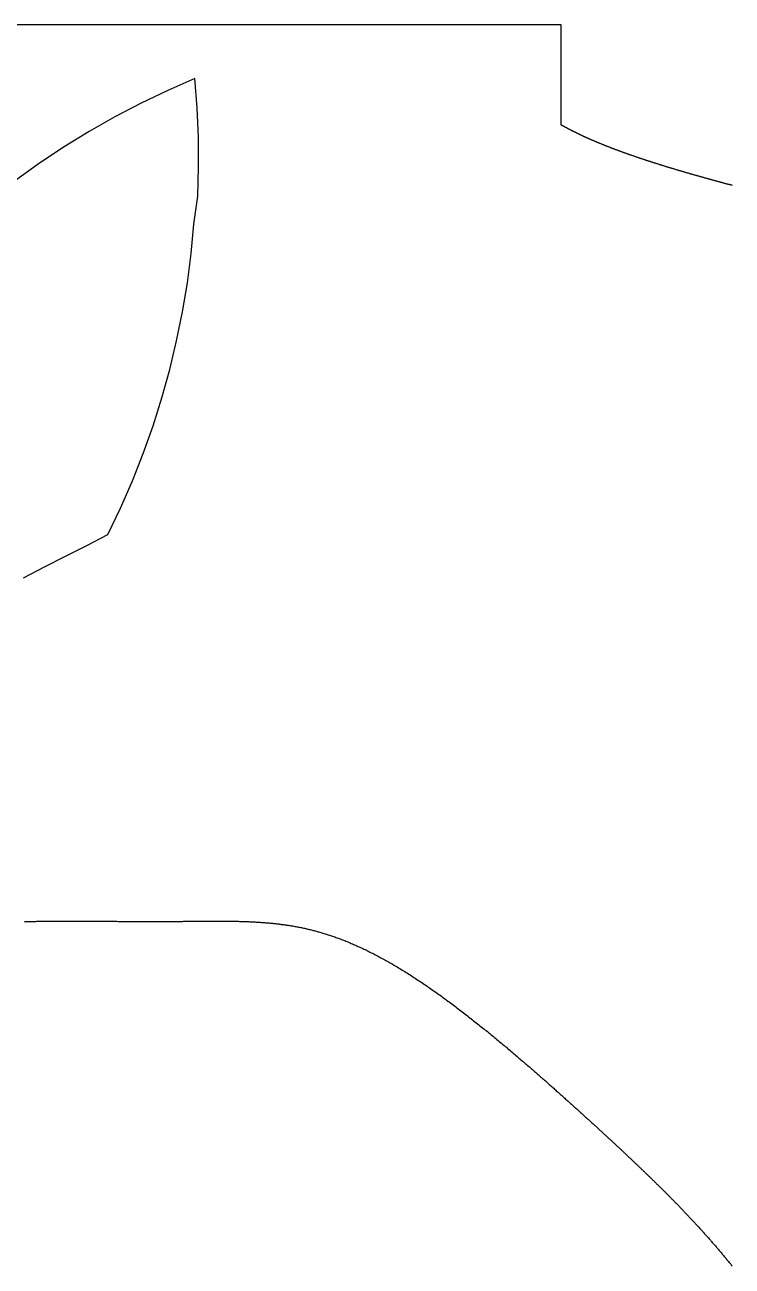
# Model space of a CAD drawing. Header units: millimetres. Extents: x -29284 to 23927, y -13272 to 6553.
# Drawn here: x 6050 to 14989, y -9144 to 6540 of the extents above; entities that cross this region are included whole.
import ezdxf

# ---------------------------------------------------------------- set-up
doc = ezdxf.new("R2010")
doc.units = ezdxf.units.MM
for name, color, linetype in [('PATH_FRONTAXLE_FWD', 4, 'Continuous'), ('PATH_FRONTAXLE_REV', 6, 'Continuous'), ('ROAD_BOUNDARY', 8, 'Continuous')]:
    doc.layers.add(name, color=color, linetype=linetype)

msp = doc.modelspace()

# ---------------------------------------------------------------- linework, layer by layer
at = {"layer": 'PATH_FRONTAXLE_FWD'}
msp.add_lwpolyline([(6032, -447), (6299, -310), (6566, -173), (6833, -37), (7100, 100), (7261, 435), (7410, 777), (7546, 1123), (7671, 1473), (7783, 1829), (7882, 2187), (7969, 2549), (8044, 2914), (8104, 3282), (8152, 3651), (8188, 4022), (8235, 4374), (8246, 4746), (8243, 5118), (8228, 5490), (8200, 5862)], dxfattribs=at)
at = {"layer": 'PATH_FRONTAXLE_REV'}
msp.add_lwpolyline([(8200, 5862), (7857, 5712), (7520, 5551), (7189, 5378), (6864, 5194), (6547, 4998), (6236, 4792), (5932, 4573), (5637, 4346), (5350, 4107), (5071, 3858), (4801, 3601)], dxfattribs=at)
at = {"layer": 'ROAD_BOUNDARY'}
for points in [[(14992, 4511), (14984, 4513), (14976, 4515), (14969, 4517), (14961, 4519), (14954, 4521), (14946, 4523), (14938, 4525), (14931, 4527), (14923, 4529), (14916, 4531), (14908, 4533), (14900, 4535), (14893, 4537), (14885, 4539), (14877, 4541), (14870, 4543), (14862, 4545), (14855, 4547), (14847, 4549), (14839, 4551), (14832, 4553), (14824, 4555), (14817, 4558), (14809, 4560), (14801, 4562), (14794, 4564), (14786, 4566), (14779, 4568), (14771, 4570), (14763, 4572), (14756, 4574), (14748, 4576), (14741, 4578), (14733, 4580), (14725, 4582), (14718, 4584), (14710, 4587), (14703, 4589), (14695, 4591), (14688, 4593), (14680, 4595), (14672, 4597), (14665, 4599), (14657, 4601), (14650, 4603), (14642, 4605), (14634, 4608), (14627, 4610), (14619, 4612), (14612, 4614), (14604, 4616), (14596, 4618), (14589, 4620), (14581, 4623), (14574, 4625), (14566, 4627), (14559, 4629), (14551, 4631), (14543, 4633), (14536, 4635), (14528, 4638), (14521, 4640), (14513, 4642), (14506, 4644), (14498, 4646), (14491, 4648), (14483, 4651), (14475, 4653), (14468, 4655), (14460, 4657), (14453, 4659), (14445, 4661), (14438, 4664), (14430, 4666), (14423, 4668), (14415, 4670), (14408, 4672), (14400, 4675), (14392, 4677), (14385, 4679), (14377, 4681), (14370, 4683), (14362, 4686), (14355, 4688), (14347, 4690), (14340, 4692), (14332, 4694), (14325, 4697), (14317, 4699), (14310, 4701), (14302, 4703), (14295, 4706), (14287, 4708), (14280, 4710), (14272, 4712), (14265, 4715), (14258, 4717), (14250, 4719), (14243, 4721), (14235, 4723), (14228, 4726), (14220, 4728), (14213, 4730), (14206, 4732), (14198, 4735), (14191, 4737), (14184, 4739), (14176, 4741), (14169, 4744), (14161, 4746), (14154, 4748), (14147, 4750), (14139, 4753), (14132, 4755), (14125, 4757), (14117, 4760), (14110, 4762), (14103, 4764), (14095, 4766), (14088, 4769), (14081, 4771), (14074, 4773), (14066, 4775), (14059, 4778), (14052, 4780), (14044, 4782), (14037, 4785), (14030, 4787), (14023, 4789), (14016, 4791), (14008, 4794), (14001, 4796), (13994, 4798), (13987, 4801), (13980, 4803), (13973, 4805), (13966, 4807), (13959, 4810), (13952, 4812), (13945, 4814), (13938, 4816), (13931, 4819), (13924, 4821), (13916, 4823), (13909, 4826), (13902, 4828), (13895, 4830), (13888, 4833), (13881, 4835), (13874, 4837), (13867, 4839), (13861, 4842), (13854, 4844), (13847, 4846), (13840, 4849), (13833, 4851), (13826, 4853), (13819, 4856), (13812, 4858), (13805, 4860), (13798, 4863), (13792, 4865), (13785, 4867), (13778, 4869), (13772, 4872), (13765, 4874), (13758, 4876), (13752, 4879), (13745, 4881), (13738, 4883), (13732, 4885), (13725, 4888), (13719, 4890), (13712, 4892), (13705, 4895), (13699, 4897), (13692, 4899), (13686, 4901), (13679, 4904), (13673, 4906), (13666, 4908), (13660, 4911), (13653, 4913), (13647, 4915), (13640, 4918), (13634, 4920), (13627, 4922), (13621, 4925), (13614, 4927), (13608, 4929), (13602, 4932), (13595, 4934), (13589, 4936), (13583, 4938), (13577, 4941), (13571, 4943), (13565, 4945), (13558, 4947), (13552, 4950), (13546, 4952), (13540, 4954), (13534, 4956), (13528, 4959), (13522, 4961), (13516, 4963), (13510, 4965), (13504, 4968), (13498, 4970), (13492, 4972), (13486, 4974), (13480, 4977), (13474, 4979), (13468, 4981), (13462, 4984), (13456, 4986), (13450, 4988), (13445, 4990), (13439, 4993), (13433, 4995), (13427, 4997), (13421, 5000), (13415, 5002), (13409, 5004), (13403, 5007), (13398, 5009), (13392, 5011), (13387, 5013), (13381, 5015), (13376, 5017), (13370, 5020), (13365, 5022), (13359, 5024), (13354, 5026), (13349, 5029), (13343, 5031), (13338, 5033), (13332, 5035), (13327, 5037), (13321, 5040), (13316, 5042), (13311, 5044), (13305, 5046), (13300, 5048), (13295, 5051), (13289, 5053), (13284, 5055), (13279, 5057), (13273, 5060), (13268, 5062), (13263, 5064), (13258, 5066), (13252, 5069), (13247, 5071), (13242, 5073), (13236, 5075), (13231, 5078), (13226, 5080), (13221, 5082), (13217, 5084), (13212, 5086), (13207, 5088), (13202, 5090), (13197, 5092), (13192, 5095), (13187, 5097), (13182, 5099), (13178, 5101), (13173, 5103), (13168, 5105), (13163, 5107), (13158, 5110), (13154, 5112), (13149, 5114), (13144, 5116), (13139, 5118), (13135, 5120), (13130, 5123), (13125, 5125), (13120, 5127), (13116, 5129), (13111, 5131), (13106, 5133), (13102, 5135), (13097, 5138), (13092, 5140), (13087, 5142), (13083, 5144), (13078, 5146), (13075, 5148), (13071, 5150), (13068, 5151), (13065, 5153), (13061, 5155), (13058, 5156), (13054, 5158), (13051, 5159), (13047, 5161), (13044, 5163), (13040, 5164), (13037, 5166), (13034, 5168), (13030, 5169), (13027, 5171), (13023, 5173), (13020, 5174), (13017, 5176), (13013, 5178), (13010, 5179), (13007, 5181), (13003, 5183), (13000, 5184), (12996, 5186), (12993, 5188), (12990, 5189), (12986, 5191), (12983, 5193), (12980, 5194), (12976, 5196), (12973, 5198), (12970, 5199), (12967, 5201), (12965, 5202), (12963, 5203), (12960, 5204), (12958, 5205), (12956, 5206), (12953, 5208), (12951, 5209), (12949, 5210), (12946, 5211), (12944, 5212), (12942, 5214), (12939, 5215), (12937, 5216), (12935, 5217), (12932, 5218), (12930, 5220), (12928, 5221), (12925, 5222), (12923, 5223), (12921, 5224), (12918, 5226), (12916, 5227), (12914, 5228), (12912, 5229), (12909, 5230), (12907, 5232), (12905, 5233), (12902, 5234), (12900, 5235), (12898, 5237), (12896, 5238), (12894, 5239), (12892, 5239), (12891, 5240), (12890, 5241), (12888, 5242), (12887, 5242), (12885, 5243), (12884, 5244), (12882, 5245), (12881, 5245), (12879, 5246), (12878, 5247), (12877, 5248), (12875, 5249), (12874, 5249), (12872, 5250), (12871, 5251), (12869, 5252), (12868, 5253), (12866, 5253), (12865, 5254), (12863, 5255), (12862, 5256), (12861, 5256), (12859, 5257), (12858, 5258), (12856, 5259), (12855, 5260), (12853, 5260), (12852, 5261), (12850, 5262), (12849, 5263), (12848, 5263), (12847, 5264), (12847, 5264), (12846, 5264), (12846, 5265), (12845, 5265), (12844, 5265), (12844, 5266), (12843, 5266), (12842, 5267), (12841, 5267), (12841, 5267), (12840, 5268), (12839, 5268), (12839, 5269), (12838, 5269), (12837, 5269), (12836, 5270), (12836, 5270), (12835, 5270), (12834, 5271), (12834, 5271), (12833, 5272), (12832, 5272), (12832, 5272), (12831, 5273), (12830, 5273), (12830, 5274), (12829, 5274), (12828, 5274), (12827, 5275), (12827, 5275), (12827, 6540), (5730, 6540)], [(6045, -4792), (6058, -4791), (6071, -4791), (6084, -4790), (6097, -4790), (6110, -4790), (6123, -4789), (6137, -4789), (6150, -4789), (6163, -4788), (6176, -4788), (6189, -4788), (6202, -4787), (6215, -4787), (6229, -4787), (6242, -4787), (6255, -4786), (6268, -4786), (6281, -4786), (6295, -4786), (6308, -4786), (6321, -4785), (6334, -4785), (6348, -4785), (6361, -4785), (6374, -4785), (6387, -4785), (6400, -4785), (6414, -4784), (6427, -4784), (6440, -4784), (6453, -4784), (6467, -4784), (6480, -4784), (6493, -4784), (6506, -4784), (6519, -4784), (6533, -4784), (6546, -4784), (6559, -4784), (6572, -4784), (6586, -4784), (6599, -4784), (6612, -4784), (6625, -4784), (6639, -4784), (6652, -4784), (6665, -4784), (6678, -4784), (6692, -4784), (6705, -4784), (6718, -4784), (6731, -4784), (6745, -4784), (6758, -4784), (6771, -4784), (6785, -4784), (6798, -4784), (6811, -4785), (6824, -4785), (6838, -4785), (6851, -4785), (6864, -4785), (6877, -4785), (6890, -4785), (6903, -4785), (6916, -4785), (6929, -4785), (6942, -4785), (6955, -4785), (6968, -4786), (6981, -4786), (6994, -4786), (7007, -4786), (7020, -4786), (7033, -4786), (7046, -4786), (7059, -4786), (7072, -4786), (7085, -4786), (7098, -4787), (7111, -4787), (7124, -4787), (7137, -4787), (7150, -4787), (7163, -4787), (7176, -4787), (7189, -4787), (7202, -4787), (7215, -4787), (7228, -4788), (7241, -4788), (7254, -4788), (7267, -4788), (7280, -4788), (7292, -4788), (7305, -4788), (7317, -4788), (7330, -4788), (7342, -4788), (7355, -4788), (7368, -4788), (7380, -4788), (7393, -4789), (7405, -4789), (7418, -4789), (7430, -4789), (7443, -4789), (7455, -4789), (7468, -4789), (7480, -4789), (7493, -4789), (7505, -4789), (7518, -4789), (7530, -4789), (7543, -4789), (7555, -4789), (7568, -4789), (7580, -4789), (7592, -4789), (7605, -4789), (7617, -4789), (7630, -4789), (7642, -4789), (7654, -4789), (7667, -4789), (7678, -4789), (7690, -4789), (7702, -4789), (7714, -4789), (7726, -4789), (7738, -4789), (7750, -4789), (7762, -4789), (7774, -4789), (7785, -4789), (7797, -4789), (7809, -4789), (7821, -4789), (7833, -4789), (7845, -4789), (7856, -4789), (7868, -4789), (7880, -4789), (7892, -4788), (7904, -4788), (7915, -4788), (7927, -4788), (7939, -4788), (7950, -4788), (7962, -4788), (7974, -4788), (7986, -4788), (7997, -4788), (8009, -4788), (8021, -4788), (8032, -4788), (8044, -4788), (8055, -4787), (8066, -4787), (8077, -4787), (8088, -4787), (8100, -4787), (8111, -4787), (8122, -4787), (8133, -4787), (8145, -4787), (8156, -4787), (8167, -4787), (8178, -4787), (8189, -4786), (8200, -4786), (8211, -4786), (8222, -4786), (8234, -4786), (8245, -4786), (8256, -4786), (8267, -4786), (8278, -4786), (8289, -4786), (8300, -4786), (8311, -4786), (8322, -4785), (8333, -4785), (8344, -4785), (8355, -4785), (8366, -4785), (8377, -4785), (8388, -4785), (8399, -4785), (8409, -4785), (8420, -4785), (8431, -4785), (8442, -4785), (8452, -4785), (8463, -4785), (8474, -4785), (8485, -4785), (8495, -4785), (8506, -4785), (8517, -4785), (8527, -4785), (8538, -4785), (8549, -4785), (8559, -4785), (8570, -4785), (8581, -4785), (8591, -4785), (8602, -4785), (8613, -4785), (8623, -4786), (8634, -4786), (8644, -4786), (8655, -4786), (8666, -4786), (8676, -4786), (8687, -4786), (8697, -4786), (8708, -4787), (8718, -4787), (8729, -4787), (8740, -4787), (8750, -4787), (8761, -4788), (8772, -4788), (8782, -4788), (8793, -4788), (8804, -4789), (8814, -4789), (8825, -4789), (8836, -4790), (8846, -4790), (8857, -4790), (8867, -4791), (8878, -4791), (8889, -4792), (8899, -4792), (8910, -4793), (8921, -4793), (8931, -4794), (8942, -4794), (8952, -4795), (8963, -4795), (8973, -4796), (8984, -4796), (8995, -4797), (9005, -4798), (9016, -4798), (9026, -4799), (9037, -4800), (9047, -4800), (9058, -4801), (9069, -4802), (9080, -4803), (9091, -4804), (9102, -4805), (9113, -4806), (9124, -4807), (9135, -4808), (9147, -4809), (9158, -4810), (9169, -4811), (9180, -4812), (9191, -4813), (9202, -4814), (9213, -4815), (9224, -4816), (9235, -4818), (9247, -4819), (9258, -4820), (9269, -4822), (9280, -4823), (9291, -4825), (9302, -4826), (9313, -4827), (9324, -4829), (9336, -4831), (9347, -4832), (9358, -4834), (9369, -4835), (9380, -4837), (9391, -4839), (9402, -4841), (9414, -4843), (9425, -4844), (9437, -4846), (9449, -4849), (9461, -4851), (9473, -4853), (9486, -4855), (9498, -4858), (9510, -4860), (9522, -4862), (9534, -4865), (9546, -4867), (9559, -4870), (9571, -4872), (9583, -4875), (9595, -4878), (9607, -4881), (9620, -4883), (9632, -4886), (9644, -4889), (9656, -4892), (9669, -4895), (9681, -4898), (9693, -4901), (9706, -4904), (9718, -4908), (9730, -4911), (9743, -4914), (9755, -4918), (9767, -4921), (9780, -4925), (9792, -4928), (9804, -4932), (9817, -4936), (9830, -4940), (9844, -4944), (9858, -4948), (9871, -4953), (9885, -4957), (9899, -4961), (9912, -4966), (9926, -4970), (9940, -4975), (9953, -4980), (9967, -4985), (9981, -4990), (9995, -4994), (10008, -5000), (10022, -5005), (10036, -5010), (10050, -5015), (10064, -5020), (10078, -5026), (10092, -5031), (10106, -5037), (10119, -5042), (10133, -5048), (10147, -5054), (10161, -5060), (10176, -5066), (10190, -5072), (10204, -5078), (10217, -5084), (10231, -5090), (10246, -5096), (10260, -5103), (10275, -5109), (10290, -5116), (10305, -5123), (10321, -5131), (10336, -5138), (10351, -5145), (10367, -5153), (10382, -5160), (10397, -5168), (10412, -5175), (10428, -5183), (10443, -5191), (10459, -5199), (10474, -5207), (10489, -5215), (10505, -5223), (10520, -5231), (10536, -5239), (10551, -5248), (10567, -5256), (10582, -5265), (10598, -5273), (10614, -5282), (10629, -5291), (10645, -5299), (10660, -5308), (10676, -5317), (10692, -5326), (10707, -5335), (10723, -5345), (10739, -5354), (10754, -5363), (10771, -5373), (10787, -5383), (10803, -5393), (10820, -5403), (10836, -5413), (10853, -5423), (10869, -5433), (10886, -5444), (10902, -5454), (10918, -5465), (10935, -5475), (10951, -5486), (10968, -5496), (10984, -5507), (11001, -5518), (11017, -5529), (11034, -5540), (11050, -5551), (11067, -5562), (11083, -5573), (11100, -5584), (11116, -5595), (11133, -5606), (11149, -5618), (11166, -5629), (11182, -5641), (11199, -5652), (11215, -5664), (11231, -5675), (11248, -5687), (11264, -5699), (11281, -5710), (11297, -5722), (11314, -5734), (11330, -5746), (11347, -5758), (11364, -5770), (11380, -5782), (11396, -5794), (11413, -5806), (11429, -5818), (11446, -5831), (11462, -5843), (11479, -5855), (11495, -5868), (11511, -5880), (11528, -5892), (11544, -5905), (11560, -5917), (11577, -5930), (11593, -5942), (11609, -5955), (11626, -5967), (11642, -5980), (11658, -5992), (11674, -6005), (11690, -6018), (11706, -6030), (11722, -6043), (11738, -6056), (11755, -6068), (11771, -6081), (11787, -6094), (11802, -6106), (11818, -6119), (11833, -6131), (11849, -6144), (11864, -6156), (11879, -6168), (11895, -6181), (11910, -6193), (11925, -6206), (11941, -6218), (11956, -6230), (11971, -6243), (11986, -6255), (12001, -6268), (12016, -6280), (12031, -6292), (12046, -6305), (12061, -6317), (12076, -6330), (12091, -6342), (12106, -6354), (12120, -6367), (12135, -6379), (12150, -6392), (12164, -6404), (12179, -6416), (12193, -6428), (12208, -6441), (12223, -6453), (12237, -6465), (12252, -6478), (12266, -6490), (12280, -6502), (12294, -6514), (12307, -6525), (12320, -6536), (12334, -6548), (12347, -6559), (12360, -6570), (12373, -6582), (12386, -6593), (12400, -6605), (12413, -6616), (12426, -6627), (12439, -6638), (12452, -6650), (12464, -6661), (12477, -6672), (12490, -6683), (12503, -6694), (12516, -6705), (12528, -6717), (12541, -6728), (12554, -6739), (12566, -6750), (12579, -6761), (12591, -6772), (12603, -6782), (12616, -6793), (12628, -6804), (12641, -6815), (12653, -6826), (12665, -6837), (12677, -6848), (12689, -6858), (12701, -6868), (12712, -6878), (12723, -6888), (12734, -6897), (12745, -6907), (12755, -6917), (12766, -6927), (12777, -6936), (12788, -6946), (12799, -6956), (12810, -6965), (12820, -6975), (12831, -6984), (12842, -6994), (12852, -7003), (12863, -7013), (12874, -7022), (12884, -7032), (12895, -7041), (12905, -7051), (12916, -7060), (12926, -7069), (12936, -7079), (12947, -7088), (12957, -7097), (12967, -7106), (12977, -7116), (12988, -7125), (12998, -7134), (13008, -7143), (13018, -7153), (13028, -7161), (13038, -7170), (13047, -7178), (13056, -7187), (13065, -7195), (13074, -7203), (13083, -7211), (13092, -7219), (13101, -7228), (13110, -7236), (13119, -7244), (13128, -7252), (13137, -7260), (13146, -7268), (13155, -7277), (13164, -7285), (13173, -7293), (13182, -7301), (13191, -7309), (13199, -7317), (13208, -7325), (13217, -7333), (13226, -7341), (13235, -7349), (13243, -7357), (13252, -7365), (13261, -7373), (13269, -7381), (13278, -7389), (13287, -7397), (13295, -7405), (13304, -7412), (13312, -7420), (13320, -7428), (13328, -7435), (13336, -7442), (13344, -7449), (13352, -7457), (13360, -7464), (13368, -7471), (13376, -7479), (13384, -7486), (13392, -7493), (13399, -7500), (13407, -7508), (13415, -7515), (13423, -7522), (13431, -7529), (13439, -7537), (13446, -7544), (13454, -7551), (13462, -7558), (13470, -7565), (13477, -7573), (13485, -7580), (13493, -7587), (13501, -7594), (13508, -7601), (13516, -7608), (13524, -7616), (13531, -7623), (13539, -7630), (13547, -7637), (13555, -7644), (13562, -7651), (13570, -7658), (13577, -7665), (13584, -7672), (13592, -7679), (13599, -7686), (13606, -7693), (13614, -7700), (13621, -7707), (13628, -7713), (13636, -7720), (13643, -7727), (13650, -7734), (13658, -7741), (13665, -7748), (13672, -7755), (13680, -7762), (13687, -7769), (13694, -7775), (13702, -7782), (13709, -7789), (13716, -7796), (13724, -7803), (13731, -7810), (13738, -7817), (13745, -7824), (13753, -7831), (13760, -7838), (13767, -7845), (13775, -7852), (13782, -7858), (13789, -7865), (13797, -7872), (13804, -7879), (13811, -7886), (13818, -7893), (13826, -7900), (13833, -7907), (13840, -7914), (13848, -7921), (13855, -7928), (13862, -7935), (13869, -7942), (13877, -7949), (13884, -7956), (13891, -7963), (13899, -7970), (13906, -7977), (13913, -7984), (13920, -7992), (13928, -7999), (13935, -8006), (13942, -8013), (13950, -8020), (13957, -8027), (13964, -8034), (13972, -8041), (13979, -8048), (13986, -8056), (13994, -8063), (14001, -8070), (14008, -8077), (14015, -8084), (14023, -8091), (14030, -8099), (14038, -8106), (14045, -8113), (14053, -8121), (14060, -8128), (14068, -8136), (14076, -8143), (14083, -8151), (14091, -8158), (14098, -8166), (14106, -8173), (14113, -8181), (14121, -8188), (14129, -8196), (14136, -8204), (14144, -8211), (14151, -8219), (14159, -8226), (14167, -8234), (14174, -8242), (14182, -8249), (14189, -8257), (14197, -8265), (14205, -8272), (14212, -8280), (14220, -8288), (14227, -8296), (14235, -8303), (14243, -8311), (14250, -8319), (14258, -8326), (14265, -8334), (14273, -8342), (14281, -8350), (14289, -8358), (14297, -8367), (14305, -8375), (14313, -8383), (14321, -8391), (14329, -8399), (14336, -8408), (14344, -8416), (14352, -8424), (14360, -8432), (14368, -8440), (14376, -8449), (14384, -8457), (14392, -8465), (14400, -8474), (14408, -8482), (14416, -8490), (14424, -8499), (14432, -8507), (14440, -8516), (14447, -8524), (14455, -8532), (14463, -8541), (14471, -8549), (14479, -8558), (14487, -8566), (14495, -8575), (14503, -8583), (14511, -8592), (14519, -8600), (14527, -8609), (14535, -8618), (14543, -8626), (14551, -8635), (14559, -8644), (14567, -8653), (14576, -8662), (14584, -8671), (14592, -8680), (14600, -8689), (14608, -8698), (14616, -8707), (14624, -8716), (14632, -8725), (14640, -8734), (14648, -8743), (14656, -8752), (14664, -8761), (14673, -8770), (14681, -8779), (14689, -8788), (14697, -8797), (14705, -8806), (14713, -8815), (14721, -8824), (14729, -8833), (14737, -8843), (14745, -8852), (14753, -8861), (14761, -8870), (14769, -8879), (14777, -8888), (14785, -8898), (14793, -8907), (14801, -8916), (14809, -8926), (14817, -8935), (14825, -8945), (14832, -8954), (14840, -8963), (14848, -8973), (14856, -8982), (14864, -8992), (14872, -9001), (14880, -9011), (14888, -9020), (14896, -9030), (14904, -9039), (14911, -9049), (14919, -9058), (14927, -9068), (14935, -9077), (14943, -9087), (14950, -9096), (14958, -9106), (14966, -9115), (14974, -9125), (14981, -9135), (14989, -9144)]]:
    msp.add_lwpolyline(points, dxfattribs=at)

doc.saveas('drawing.dxf')
